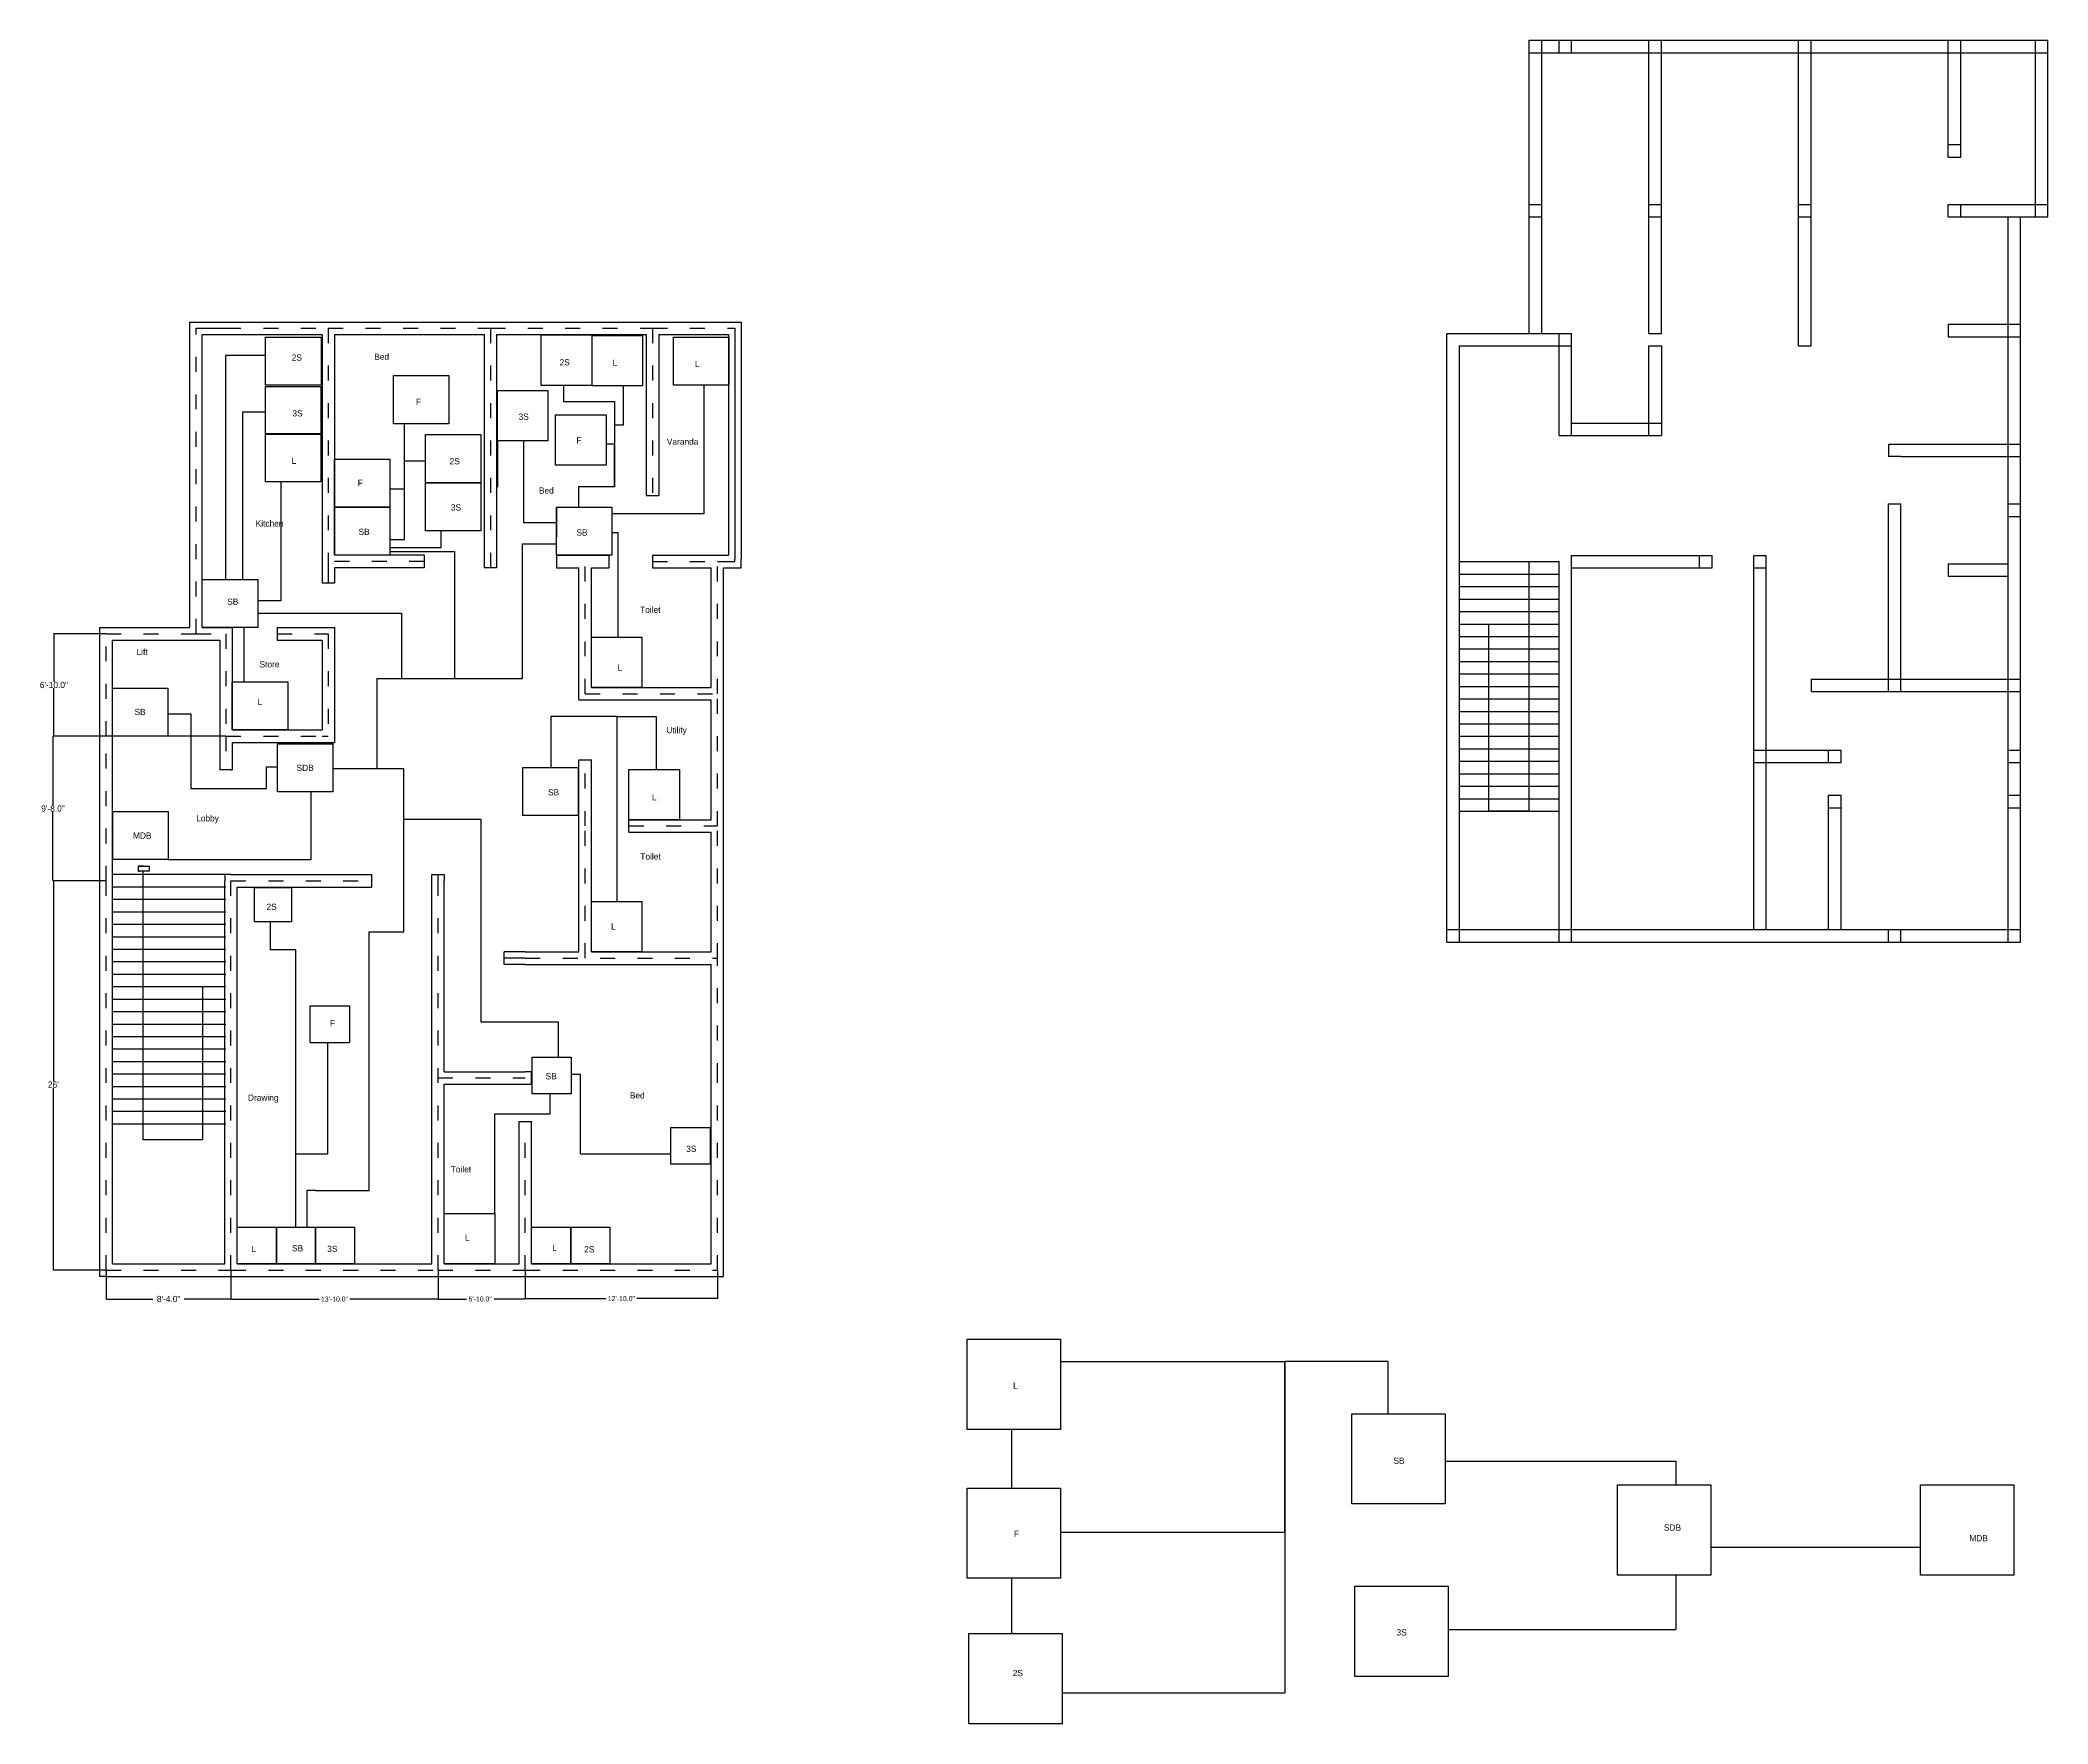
# Model space of a CAD drawing. Header units: inches. Extents: x -1659 to -49, y -539 to 810.
import ezdxf

# ---------------------------------------------------------------- set-up
doc = ezdxf.new("R2010")
doc.units = ezdxf.units.IN
doc.header["$MEASUREMENT"] = 0
doc.linetypes.add('ACAD_ISO03W100', pattern=[30, 12, -18])

msp = doc.modelspace()

# ---------------------------------------------------------------- linework, layer by layer
for p, q in [((-464.7, 810.3), (-48.9, 810.3)), ((-464.7, 575.3), (-464.7, 810.3)), ((-454.7, 575.3), (-454.7, 810.3)), ((-454.7, 575.3), (-454.7, 810.3)), ((-440.7, 800.3), (-440.7, 810.3)), ((-430.7, 800.3), (-430.7, 810.3)), ((-368.7, 575.3), (-368.7, 810.3)), ((-358.7, 575.3), (-358.7, 810.3)), ((-248.7, 565.3), (-248.7, 810.3)), ((-238.7, 565.3), (-238.7, 810.3)), ((-128.7, 716.6), (-128.7, 810.3)), ((-118.7, 716.6), (-118.7, 810.3)), ((-58.9, 668.6), (-58.9, 810.3)), ((-48.9, 668.6), (-48.9, 810.3)), ((-464.7, 800.3), (-48.9, 800.3)), ((-464.7, 800.3), (-358.7, 800.3)), ((-248.7, 800.3), (-48.9, 800.3)), ((-128.7, 726.6), (-118.7, 726.6)), ((-128.7, 716.6), (-118.7, 716.6)), ((-464.7, 678.6), (-454.7, 678.6)), ((-368.7, 678.6), (-358.7, 678.6)), ((-248.7, 678.6), (-238.7, 678.6)), ((-128.7, 668.6), (-128.7, 678.6)), ((-128.7, 678.6), (-48.9, 678.6)), ((-118.7, 668.6), (-118.7, 678.6)), ((-464.7, 668.6), (-454.7, 668.6)), ((-368.7, 668.6), (-358.7, 668.6)), ((-248.7, 668.6), (-238.7, 668.6)), ((-128.7, 668.6), (-48.9, 668.6)), ((-80.7, 572.6), (-80.7, 668.6)), ((-70.7, 572.6), (-70.7, 668.6)), ((-1538.6, 579.4), (-1538.6, 584.4)), ((-1538.6, 584.4), (-1533.6, 584.4)), ((-1533.6, 584.4), (-1509.6, 584.4)), ((-1533.6, 584.4), (-1509.6, 584.4)), ((-1509.6, 584.4), (-1427.6, 584.4)), ((-1427.6, 584.4), (-1297.6, 584.4)), ((-1297.6, 584.4), (-1167.6, 584.4)), ((-1297.6, 584.4), (-1167.6, 584.4)), ((-1167.6, 584.4), (-1101.6, 584.4)), ((-1101.6, 584.4), (-1096.5, 584.4)), ((-1096.5, 584.4), (-1096.5, 579.4)), ((-128.7, 582.6), (-70.7, 582.6)), ((-128.7, 582.6), (-128.7, 572.6)), ((-1538.6, 339.4), (-1538.6, 579.4)), ((-1533.6, 579.4), (-1509.6, 579.4)), ((-1528.6, 339.4), (-1528.6, 574.4)), ((-1528.6, 574.4), (-1509.6, 574.4)), ((-1509.6, 574.4), (-1432.6, 574.4)), ((-1432.6, 574.4), (-1432.6, 394.4)), ((-1422.6, 574.4), (-1302.6, 574.4)), ((-1422.6, 574.4), (-1422.6, 397.4)), ((-1302.6, 574.4), (-1302.6, 394.4)), ((-1292.6, 574.4), (-1172.6, 574.4)), ((-1292.6, 574.4), (-1292.6, 394.4)), ((-1172.6, 574.4), (-1172.6, 445.4)), ((-1162.6, 574.4), (-1106.6, 574.4)), ((-1162.6, 574.4), (-1162.6, 445.4)), ((-1162.6, 574.4), (-1162.6, 445.4)), ((-1106.6, 574.4), (-1106.6, 397.4)), ((-1101.6, 579.4), (-1101.6, 394.4)), ((-1096.6, 579.4), (-1096.6, 394.4)), ((-530.7, 87.3), (-530.7, 575.3)), ((-530.7, 575.3), (-430.7, 575.3)), ((-520.7, 87.3), (-520.7, 565.3)), ((-520.7, 565.3), (-430.7, 565.3)), ((-440.7, 493.3), (-440.7, 575.3)), ((-430.7, 493.3), (-430.7, 575.3)), ((-368.8, 493.3), (-368.8, 565.3)), ((-368.8, 565.3), (-358.7, 565.3)), ((-368.8, 565.3), (-358.7, 565.3)), ((-368.7, 575.3), (-358.7, 575.3)), ((-358.7, 565.3), (-358.7, 493.3)), ((-248.7, 565.3), (-238.7, 565.3)), ((-128.7, 572.6), (-70.7, 572.6)), ((-80.7, 397.3), (-80.7, 572.6)), ((-70.7, 397.3), (-70.7, 572.6)), ((-430.7, 503.3), (-358.7, 503.3)), ((-1291.9, 489.2), (-1291.9, 452.1)), ((-1198, 452.2), (-1198, 486.4)), ((-440.7, 493.3), (-430.7, 493.3)), ((-430.7, 493.3), (-368.8, 493.3)), ((-368.8, 493.3), (-368.8, 493.3)), ((-368.8, 493.3), (-358.7, 493.3)), ((-358.7, 493.6), (-358.7, 493.6)), ((-176.7, 486.6), (-70.7, 486.6)), ((-176.7, 486.6), (-176.7, 476.6)), ((-166.7, 476.6), (-176.7, 476.6)), ((-176.7, 476.6), (-176.7, 476.6)), ((-166.7, 476.6), (-70.7, 476.6)), ((-1244.6, 435.9), (-1244.6, 411.8)), ((-1172.6, 445.4), (-1162.6, 445.4)), ((-176.7, 288.2), (-176.7, 438.6)), ((-176.7, 438.6), (-166.7, 438.6)), ((-166.7, 288.2), (-166.7, 438.6)), ((-166.7, 288.2), (-166.7, 438.6)), ((-80.7, 438.6), (-70.7, 438.6)), ((-80.7, 438.6), (-70.7, 438.6)), ((-80.7, 428.6), (-70.7, 428.6)), ((-80.7, 428.6), (-70.7, 428.6)), ((-1432.6, 394.4), (-1432.6, 375.4)), ((-1427.6, 394.4), (-1427.6, 375.4)), ((-1350.6, 397.4), (-1422.6, 397.4)), ((-1422.6, 387.4), (-1422.6, 375.4)), ((-1350.6, 387.4), (-1422.6, 387.4)), ((-1378.1, 397.4), (-1386.1, 397.4)), ((-1350.6, 397.4), (-1350.6, 394.4)), ((-1350.6, 394.4), (-1350.6, 387.4)), ((-1302.6, 394.4), (-1302.6, 387.4)), ((-1292.6, 387.4), (-1302.6, 387.4)), ((-1297.6, 394.4), (-1297.6, 387.4)), ((-1292.6, 394.4), (-1292.6, 387.4)), ((-1244.6, 397.4), (-1244.6, 394.4)), ((-1244.6, 397.4), (-1202.6, 397.4)), ((-1244.6, 397.4), (-1244.6, 387.4)), ((-1244.6, 387.4), (-1226.6, 387.4)), ((-1226.6, 286.4), (-1226.6, 387.4)), ((-1216.6, 387.4), (-1202.6, 387.4)), ((-1216.6, 291.4), (-1216.6, 387.4)), ((-1202.6, 397.4), (-1202.6, 387.4)), ((-1167.6, 397.4), (-1167.6, 394.4)), ((-1167.6, 397.4), (-1115.6, 397.4)), ((-1167.6, 394.4), (-1167.6, 394.4)), ((-1167.6, 394.4), (-1167.6, 392.4)), ((-1167.6, 392.4), (-1167.6, 387.4)), ((-1167.6, 387.4), (-1120.6, 387.4)), ((-1120.6, 291.4), (-1120.6, 387.4)), ((-1115.6, 397.4), (-1106.6, 397.4)), ((-1115.6, 392.4), (-1101.6, 392.4)), ((-1110.6, 286.4), (-1110.6, 387.4)), ((-1110.6, 387.4), (-1101.6, 387.4)), ((-1101.6, 392.4), (-1101.6, 394.4)), ((-1101.6, 387.4), (-1096.6, 387.4)), ((-1096.6, 387.4), (-1096.6, 394.4)), ((-520.7, 387.3), (-520.7, 397.3)), ((-520.7, 392.3), (-440.7, 392.3)), ((-464.9, 392.3), (-464.9, 192.3)), ((-440.7, 87.3), (-440.7, 392.3)), ((-430.7, 87.3), (-430.7, 397.3)), ((-430.7, 397.3), (-318.1, 397.3)), ((-430.7, 387.3), (-318.1, 387.3)), ((-328.1, 387.3), (-328.1, 397.3)), ((-328.1, 387.3), (-328.1, 397.3)), ((-328.1, 387.3), (-328.1, 397.3)), ((-318.1, 387.3), (-318.1, 397.3)), ((-284.7, 97.3), (-284.7, 397.3)), ((-284.7, 397.3), (-274.7, 397.3)), ((-284.7, 387.3), (-274.7, 387.3)), ((-274.7, 97.3), (-274.7, 397.3)), ((-128.7, 390.6), (-80.7, 390.6)), ((-128.7, 390.6), (-128.7, 380.6)), ((-80.7, 87.3), (-80.7, 397.3)), ((-70.7, 87.3), (-70.7, 397.3)), ((-1432.6, 375.4), (-1422.6, 375.4)), ((-520.7, 382.3), (-440.7, 382.3)), ((-520.7, 372.3), (-440.7, 372.3)), ((-128.7, 380.6), (-80.7, 380.6)), ((-520.7, 362.3), (-440.7, 362.3)), ((-1610.6, 334.4), (-1610.6, 339.4)), ((-1610.6, 339.4), (-1605.6, 339.4)), ((-1605.6, 339.4), (-1538.6, 339.4)), ((-1528.6, 339.4), (-1504.6, 339.4)), ((-1504.6, 339.4), (-1504.6, 257.4)), ((-1468.6, 339.4), (-1468.6, 329.4)), ((-1468.6, 339.4), (-1422.6, 339.4)), ((-1422.6, 339.4), (-1422.6, 247.4)), ((-520.7, 352.3), (-440.7, 352.3)), ((-520.7, 342.3), (-440.7, 342.3)), ((-497, 192.3), (-497, 342.3)), ((-1605.6, 334.4), (-1647.8, 334.4)), ((-1647.6, 334.2), (-1647.6, 296)), ((-1610.6, 252.4), (-1610.6, 334.4)), ((-1600.6, 252.4), (-1600.6, 329.4)), ((-1600.6, 329.4), (-1533.6, 329.4)), ((-1533.6, 329.4), (-1514.6, 329.4)), ((-1514.6, 329.4), (-1514.6, 247.4)), ((-1468.6, 329.4), (-1432.6, 329.4)), ((-1432.6, 329.4), (-1432.6, 257.4)), ((-1216.6, 331.8), (-1176.1, 331.8)), ((-520.7, 332.3), (-440.7, 332.3)), ((-520.7, 322.3), (-440.7, 322.3)), ((-520.7, 312.3), (-440.7, 312.3)), ((-1647.6, 252.6), (-1647.6, 290.8)), ((-1216.6, 291.4), (-1120.6, 291.4)), ((-520.7, 302.3), (-440.7, 302.3)), ((-520.7, 292.3), (-440.7, 292.3)), ((-238.4, 298.2), (-70.7, 298.2)), ((-238.4, 288.2), (-238.4, 298.2)), ((-1226.6, 281.4), (-1226.6, 286.4)), ((-1226.6, 281.4), (-1120.6, 281.4)), ((-1120.6, 185.4), (-1120.6, 281.4)), ((-1110.6, 180.4), (-1110.6, 286.4)), ((-520.7, 282.3), (-440.7, 282.3)), ((-238.4, 288.2), (-70.7, 288.2)), ((-520.7, 272.3), (-440.7, 272.3)), ((-520.7, 262.3), (-440.7, 262.3)), ((-1605.6, 252.4), (-1648.5, 252.4)), ((-1648.3, 252.2), (-1648.3, 197)), ((-1605.7, 252.4), (-1647.8, 252.4)), ((-1610.6, 136.4), (-1610.6, 252.4)), ((-1509.6, 252.4), (-1605.6, 252.4)), ((-1600.6, 136.4), (-1600.6, 252.4)), ((-1514.6, 247.4), (-1514.6, 225.4)), ((-1504.6, 257.4), (-1432.6, 257.4)), ((-1504.6, 247.4), (-1432.6, 247.4)), ((-1504.6, 247.4), (-1504.6, 225.4)), ((-1432.6, 252.4), (-1427.6, 252.4)), ((-1432.6, 247.4), (-1422.6, 247.4)), ((-520.7, 252.3), (-440.7, 252.3)), ((-520.7, 242.3), (-440.7, 242.3)), ((-1505.6, 225.4), (-1514.6, 225.4)), ((-1505.6, 225.4), (-1504.6, 225.4)), ((-1226.6, 233.4), (-1216.6, 233.4)), ((-1226.6, 180.4), (-1226.6, 233.4)), ((-1216.6, 180.4), (-1216.6, 233.4)), ((-520.7, 241.3), (-520.7, 241.3)), ((-520.7, 232.3), (-440.7, 232.3)), ((-440.7, 231.3), (-440.7, 241.3)), ((-284.7, 241.3), (-214.7, 241.3)), ((-284.7, 231.3), (-214.7, 231.3)), ((-224.7, 231.3), (-224.7, 241.3)), ((-214.7, 231.3), (-214.7, 241.3)), ((-80.7, 241.3), (-70.7, 241.3)), ((-80.7, 231.3), (-70.7, 231.3)), ((-520.7, 222.3), (-440.7, 222.3)), ((-520.7, 212.3), (-440.7, 212.3)), ((-520.7, 202.3), (-440.7, 202.3)), ((-224.7, 97.3), (-224.7, 205)), ((-224.7, 205), (-214.7, 205)), ((-224.7, 195), (-214.7, 195)), ((-214.7, 97.3), (-214.7, 205)), ((-80.7, 205), (-70.7, 205)), ((-80.7, 195), (-70.7, 195)), ((-1648.3, 136.6), (-1648.3, 191.8)), ((-1226.6, 79.4), (-1226.6, 180.4)), ((-1216.6, 79.4), (-1216.6, 180.4)), ((-1186.6, 185.4), (-1120.6, 185.4)), ((-1186.6, 180.4), (-1186.6, 185.4)), ((-1186.6, 175.4), (-1186.6, 180.4)), ((-1110.6, 74.4), (-1110.6, 180.4)), ((-520.7, 192.3), (-440.7, 192.3)), ((-464.9, 192.3), (-497, 192.3)), ((-1186.6, 175.4), (-1120.6, 175.4)), ((-1120.6, 79.4), (-1120.6, 175.4)), ((-1575.9, 148.2), (-1580.1, 148.2)), ((-1580.1, 148.2), (-1571.2, 148.2)), ((-1580.1, 148.2), (-1580.1, 144.2)), ((-1571.2, 148.2), (-1571.2, 144.2)), ((-1605.6, 136.4), (-1648.5, 136.4)), ((-1610.6, 136.4), (-1648.2, 136.4)), ((-1648, 136.2), (-1648, -24.3)), ((-1610.6, -175.6), (-1610.6, 136.4)), ((-1510.6, 141.4), (-1600.6, 141.4)), ((-1600.6, -170.6), (-1600.6, 136.4)), ((-1510.6, 131.4), (-1600.6, 131.4)), ((-1509.6, 141.4), (-1599.6, 141.4)), ((-1509.6, 131.4), (-1599.6, 131.4)), ((-1580.1, 144.2), (-1579.1, 144.2)), ((-1571.2, 144.2), (-1579.1, 144.2)), ((-1575.9, -71.1), (-1575.9, 144.2)), ((-1505.6, 141.4), (-1510.6, 141.4)), ((-1510.6, 141.4), (-1510.6, 136.4)), ((-1510.6, -170.6), (-1510.6, 136.4)), ((-1505.6, 141.4), (-1392.6, 141.4)), ((-1500.6, 131.4), (-1392.6, 131.4)), ((-1500.6, -170.6), (-1500.6, 131.4)), ((-1500.6, 131.4), (-1500.6, 131.4)), ((-1500.6, 131.4), (-1500.6, 131.4)), ((-1500.6, 131.4), (-1500.6, 131.4)), ((-1500.6, 131.4), (-1500.6, 131.4)), ((-1500.6, 131.4), (-1500.6, 131.4)), ((-1500.6, 131.4), (-1500.6, 131.4)), ((-1500.6, 131.4), (-1500.6, 131.4)), ((-1500.6, 131.4), (-1500.6, 131.4)), ((-1392.6, 136.4), (-1392.6, 141.4)), ((-1392.6, 131.4), (-1392.6, 136.4)), ((-1344.6, 141.4), (-1339.6, 141.4)), ((-1344.6, 136.4), (-1344.6, 141.4)), ((-1344.6, -170.6), (-1344.6, 136.4)), ((-1339.6, 141.4), (-1334.6, 141.4)), ((-1339.6, 136.4), (-1339.6, 141.4)), ((-1334.6, 141.4), (-1334.6, 136.4)), ((-1334.6, -16.6), (-1334.6, 136.4)), ((-1510.6, 121.4), (-1600.6, 121.4)), ((-1509.6, 121.4), (-1599.6, 121.4)), ((-1510.6, 111.4), (-1600.6, 111.4)), ((-1510.6, 101.4), (-1600.6, 101.4)), ((-1509.6, 111.4), (-1599.6, 111.4)), ((-1509.6, 101.4), (-1599.6, 101.4)), ((-530.7, 97.3), (-70.7, 97.3)), ((-176.7, 87.3), (-176.7, 97.3)), ((-166.7, 87.3), (-166.7, 97.3)), ((-166.7, 87.3), (-166.7, 97.3)), ((-1510.6, 91.4), (-1600.6, 91.4)), ((-1510.6, 81.4), (-1600.6, 81.4)), ((-1509.6, 91.4), (-1599.6, 91.4)), ((-1509.6, 81.4), (-1599.6, 81.4)), ((-530.7, 87.3), (-70.7, 87.3)), ((-1510.6, 71.4), (-1600.6, 71.4)), ((-1509.6, 71.4), (-1599.6, 71.4)), ((-1286.6, 69.4), (-1286.6, 79.4)), ((-1269.6, 79.4), (-1286.6, 79.4)), ((-1269.6, 74.4), (-1286.6, 74.4)), ((-1269.6, 69.4), (-1286.6, 69.4)), ((-1269.6, 79.4), (-1226.6, 79.4)), ((-1269.6, 69.4), (-1120.6, 69.4)), ((-1216.6, 79.4), (-1120.6, 79.4)), ((-1120.6, -21.6), (-1120.6, 69.4)), ((-1110.6, -21.6), (-1110.6, 74.4)), ((-1510.6, 61.4), (-1600.6, 61.4)), ((-1510.6, 51.4), (-1600.6, 51.4)), ((-1509.6, 61.4), (-1599.6, 61.4)), ((-1509.6, 51.4), (-1599.6, 51.4)), ((-1528.3, 51.4), (-1528.3, -71.1)), ((-1510.6, 41.4), (-1600.6, 41.4)), ((-1509.6, 41.4), (-1599.6, 41.4)), ((-1442, 36.3), (-1410.6, 36.3)), ((-1442, 6.9), (-1442, 36.3)), ((-1410.6, 36.3), (-1410.6, 6.9)), ((-1510.6, 31.4), (-1600.6, 31.4)), ((-1510.6, 21.4), (-1600.6, 21.4)), ((-1509.6, 31.4), (-1599.6, 31.4)), ((-1509.6, 21.4), (-1599.6, 21.4)), ((-1510.6, 11.4), (-1600.6, 11.4)), ((-1510.6, 1.4), (-1600.6, 1.4)), ((-1509.6, 11.4), (-1599.6, 11.4)), ((-1509.6, 1.4), (-1599.6, 1.4)), ((-1442, 6.9), (-1442, 6.9)), ((-1442, 6.9), (-1410.6, 6.9)), ((-1510.6, -8.6), (-1600.6, -8.6)), ((-1509.6, -8.6), (-1599.6, -8.6)), ((-1264.1, -5), (-1232.8, -5)), ((-1264.1, -34.4), (-1264.1, -5)), ((-1232.8, -5), (-1232.8, -34.4)), ((-1648, -175.4), (-1648, -29.5)), ((-1510.6, -18.6), (-1600.6, -18.6)), ((-1510.6, -28.6), (-1600.6, -28.6)), ((-1509.6, -18.6), (-1599.6, -18.6)), ((-1509.6, -28.6), (-1599.6, -28.6)), ((-1334.6, -16.6), (-1269.6, -16.6)), ((-1334.6, -26.6), (-1274.6, -26.6)), ((-1334.6, -170.6), (-1334.6, -26.6)), ((-1274.6, -26.6), (-1264.6, -26.6)), ((-1264.6, -16.6), (-1269.6, -16.6)), ((-1264.6, -21.6), (-1264.6, -16.6)), ((-1264.6, -26.6), (-1264.6, -21.6)), ((-1120.6, -170.6), (-1120.6, -21.6)), ((-1110.6, -175.6), (-1110.6, -21.6)), ((-1510.6, -38.6), (-1600.6, -38.6)), ((-1509.6, -38.6), (-1599.6, -38.6)), ((-1232.8, -34.4), (-1264.1, -34.4)), ((-1510.6, -48.6), (-1600.6, -48.6)), ((-1510.6, -58.6), (-1600.6, -58.6)), ((-1509.6, -48.6), (-1599.6, -48.6)), ((-1509.6, -58.6), (-1599.6, -58.6)), ((-1274.6, -56.6), (-1269.6, -56.6)), ((-1274.6, -170.6), (-1274.6, -56.6)), ((-1269.6, -56.6), (-1264.6, -56.6)), ((-1264.6, -170.6), (-1264.6, -56.6)), ((-1152.8, -61.2), (-1121.5, -61.2)), ((-1152.8, -90.7), (-1152.8, -61.2)), ((-1121.5, -61.2), (-1121.5, -90.7)), ((-1528.3, -71.1), (-1575.9, -71.1)), ((-1121.5, -90.7), (-1152.8, -90.7)), ((-1500.6, -141.1), (-1469.2, -141.1)), ((-1500.6, -170.6), (-1500.6, -141.1)), ((-1500.6, -141.1), (-1469.2, -141.1)), ((-1500.6, -170.6), (-1500.6, -141.1)), ((-1500.6, -141.1), (-1469.2, -141.1)), ((-1500.6, -170.6), (-1500.6, -141.1)), ((-1500.6, -141.1), (-1469.2, -141.1)), ((-1500.6, -170.6), (-1500.6, -141.1)), ((-1500.6, -141.1), (-1469.2, -141.1)), ((-1500.6, -170.6), (-1500.6, -141.1)), ((-1500.6, -141.1), (-1469.2, -141.1)), ((-1500.6, -170.6), (-1500.6, -141.1)), ((-1500.6, -141.1), (-1469.2, -141.1)), ((-1500.6, -170.6), (-1500.6, -141.1)), ((-1500.6, -141.1), (-1469.2, -141.1)), ((-1500.6, -170.6), (-1500.6, -141.1)), ((-1484.9, -141.1), (-1453.6, -141.1)), ((-1469.2, -141.1), (-1437.9, -141.1)), ((-1469.2, -170.6), (-1469.2, -141.1)), ((-1469.2, -141.1), (-1469.2, -170.6)), ((-1469.2, -141.1), (-1469.2, -170.6)), ((-1469.2, -141.1), (-1469.2, -170.6)), ((-1469.2, -141.1), (-1469.2, -170.6)), ((-1469.2, -141.1), (-1469.2, -170.6)), ((-1469.2, -141.1), (-1469.2, -170.6)), ((-1469.2, -141.1), (-1469.2, -170.6)), ((-1469.2, -141.1), (-1469.2, -170.6)), ((-1437.9, -141.1), (-1437.9, -170.6)), ((-1437.9, -141.1), (-1437.9, -141.1)), ((-1437.9, -141.1), (-1406.6, -141.1)), ((-1437.9, -170.6), (-1437.9, -141.1)), ((-1406.6, -141.1), (-1406.6, -170.6)), ((-1264.6, -141.1), (-1233.2, -141.1)), ((-1264.6, -170.6), (-1264.6, -141.1)), ((-1233.2, -141.1), (-1201.9, -141.1)), ((-1233.2, -170.6), (-1233.2, -141.1)), ((-1233.2, -141.1), (-1233.2, -170.6)), ((-1201.9, -141.1), (-1201.9, -170.6)), ((-1605.6, -175.6), (-1648.2, -175.6)), ((-1610.6, -180.6), (-1610.6, -175.6)), ((-1605.6, -175.7), (-1605.6, -199)), ((-1600.6, -170.6), (-1510.6, -170.6)), ((-1505.6, -175.7), (-1505.6, -199)), ((-1505.6, -175.7), (-1505.6, -199)), ((-1500.6, -170.6), (-1344.6, -170.6)), ((-1469.2, -170.6), (-1500.6, -170.6)), ((-1469.2, -170.6), (-1500.6, -170.6)), ((-1469.2, -170.6), (-1500.6, -170.6)), ((-1469.2, -170.6), (-1500.6, -170.6)), ((-1469.2, -170.6), (-1500.6, -170.6)), ((-1469.2, -170.6), (-1500.6, -170.6)), ((-1469.2, -170.6), (-1500.6, -170.6)), ((-1469.2, -170.6), (-1500.6, -170.6)), ((-1437.9, -170.6), (-1469.2, -170.6)), ((-1406.6, -170.6), (-1437.9, -170.6)), ((-1339.6, -175.7), (-1339.6, -199)), ((-1339.6, -175.7), (-1339.6, -199)), ((-1334.6, -170.6), (-1274.6, -170.6)), ((-1334.6, -170.6), (-1274.6, -170.6)), ((-1269.6, -175.7), (-1269.6, -198.7)), ((-1269.6, -175.7), (-1269.6, -199)), ((-1264.6, -170.6), (-1120.6, -170.6)), ((-1233.2, -170.6), (-1264.6, -170.6)), ((-1201.9, -170.6), (-1233.2, -170.6)), ((-1201.9, -170.6), (-1168.7, -170.6)), ((-1115.6, -175.7), (-1115.6, -198.7)), ((-1110.6, -180.6), (-1110.6, -175.6)), ((-1605.6, -180.6), (-1610.6, -180.6)), ((-1605.6, -180.6), (-1505.6, -180.6)), ((-1505.6, -180.6), (-1339.6, -180.6)), ((-1339.6, -180.6), (-1269.6, -180.6)), ((-1269.6, -180.6), (-1115.6, -180.6)), ((-1115.6, -180.6), (-1110.6, -180.6)), ((-1605.4, -198.8), (-1568.2, -198.8)), ((-1505.8, -198.8), (-1543, -198.8)), ((-1505.4, -198.8), (-1435, -198.8)), ((-1339.8, -198.8), (-1410.2, -198.8)), ((-1339.4, -198.8), (-1316.8, -198.8)), ((-1269.8, -198.8), (-1294.7, -198.8)), ((-1269.4, -198.5), (-1205, -198.5)), ((-1115.8, -198.5), (-1180.2, -198.5)), ((-660.6, -385.8), (-660.6, -248.8)), ((-660.6, -248.8), (-660.6, -514.6)), ((-879.8, -303.4), (-879.8, -350.3)), ((-347.1, -328.8), (-347.1, -347.8)), ((-879.8, -422.6), (-879.8, -467)), ((-347.1, -420.1), (-347.1, -463.7)), ((-673, -514.6), (-660.6, -514.6))]:
    msp.add_line(p, q)
at = {"linetype": 'ACAD_ISO03W100'}
for p, q in [((-1533.6, 334.4), (-1533.6, 579.4)), ((-1509.6, 579.4), (-1427.6, 579.4)), ((-1427.6, 579.4), (-1297.6, 579.4)), ((-1427.6, 579.4), (-1427.6, 394.4)), ((-1297.6, 579.4), (-1167.6, 579.4)), ((-1297.6, 579.4), (-1297.6, 394.4)), ((-1167.6, 579.4), (-1101.6, 579.4)), ((-1167.6, 579.4), (-1167.6, 445.4)), ((-1350.6, 392.4), (-1427.6, 392.4)), ((-1221.6, 286.4), (-1221.6, 392.4)), ((-1167.6, 392.4), (-1115.6, 392.4)), ((-1115.6, 286.4), (-1115.6, 392.4)), ((-1605.6, 252.4), (-1605.6, 334.4)), ((-1605.6, 334.4), (-1533.6, 334.4)), ((-1533.6, 334.4), (-1509.6, 334.4)), ((-1509.6, 334.4), (-1509.6, 252.4)), ((-1468.6, 334.4), (-1427.6, 334.4)), ((-1427.6, 334.4), (-1427.6, 252.4)), ((-1221.6, 286.4), (-1115.6, 286.4)), ((-1115.6, 180.4), (-1115.6, 286.4)), ((-1605.6, 136.4), (-1605.6, 252.4)), ((-1509.6, 252.4), (-1432.6, 252.4)), ((-1509.6, 252.4), (-1509.6, 225.4)), ((-1221.6, 180.4), (-1221.6, 233.4)), ((-1221.6, 74.4), (-1221.6, 180.4)), ((-1186.6, 180.4), (-1115.6, 180.4)), ((-1115.6, 74.4), (-1115.6, 180.4)), ((-1605.6, -175.6), (-1605.6, 136.4)), ((-1505.6, 136.4), (-1392.6, 136.4)), ((-1505.6, -175.6), (-1505.6, 136.4)), ((-1339.6, -175.6), (-1339.6, 136.4)), ((-1269.6, 74.4), (-1115.6, 74.4)), ((-1115.6, -21.6), (-1115.6, 74.4)), ((-1339.6, -21.6), (-1269.6, -21.6)), ((-1115.6, -175.6), (-1115.6, -21.6)), ((-1269.6, -175.6), (-1269.6, -56.6)), ((-1605.6, -175.6), (-1505.6, -175.6)), ((-1505.6, -175.6), (-1339.6, -175.6)), ((-1339.6, -175.6), (-1269.6, -175.6)), ((-1269.6, -175.6), (-1115.6, -175.6))]:
    msp.add_line(p, q, dxfattribs=at)
at = {"color": 1}
for p, q in [((-1477.9, 557.5), (-1510.1, 557.5)), ((-1510.1, 557.5), (-1510.1, 377.9)), ((-1238.9, 533.6), (-1238.9, 520.6)), ((-1191.1, 533.2), (-1191.1, 501.7)), ((-1126.5, 533.8), (-1126.5, 430.5)), ((-1238.9, 520.6), (-1198, 520.6)), ((-1198, 520.6), (-1198, 452.2)), ((-1198, 520.6), (-1198, 452.2)), ((-1366.4, 410.1), (-1366.4, 502.9)), ((-1191.1, 501.7), (-1198, 501.7)), ((-1198, 486.4), (-1204.9, 486.4)), ((-1349.6, 472.8), (-1366.4, 472.8)), ((-1465.5, 456.4), (-1465.5, 361)), ((-1198, 452.2), (-1227, 452.2)), ((-1227, 452.2), (-1227, 435.9)), ((-1378.1, 450.6), (-1366.4, 450.6)), ((-1126.5, 430.5), (-1200.1, 430.5)), ((-1378.1, 410.1), (-1366.4, 410.1)), ((-1195.1, 415.4), (-1200.1, 415.4)), ((-1195.1, 376.1), (-1195.1, 415.4)), ((-1195.1, 331.8), (-1195.1, 376.1)), ((-1465.5, 361), (-1484.1, 361)), ((-1495.2, 339.4), (-1495.2, 295.9)), ((-1196.3, 268.3), (-1249.1, 268.3)), ((-1249.1, 268.3), (-1249.1, 227.3)), ((-1196.3, 268.3), (-1196.3, 119.8)), ((-1196.3, 268.3), (-1164.8, 268.3)), ((-1164.8, 268.3), (-1164.8, 225.8)), ((-1474, 81.2), (-1474, 103.6)), ((-1453.6, 81.2), (-1474, 81.2)), ((-1453.6, -19.9), (-1453.6, 81.2)), ((-1427.9, -82.4), (-1427.9, 6.9)), ((-1453.6, -141.1), (-1453.6, -19.9)), ((-1249.8, -50.4), (-1249.8, -34.4)), ((-1294.1, -130.2), (-1294.1, -50.4)), ((-1294.1, -50.4), (-1249.8, -50.4)), ((-1453.6, -141.1), (-1453.6, -82.4)), ((-1453.6, -82.4), (-1427.9, -82.4)), ((-840.4, -248.8), (-660.6, -248.8)), ((-578, -248.8), (-660.6, -248.8)), ((-578, -248.8), (-578, -290.7)), ((-840.4, -385.8), (-660.6, -385.8)), ((-839.1, -514.6), (-673, -514.6))]:
    msp.add_line(p, q, dxfattribs=at)
at = {"color": 3}
for p, q in [((-1478, 512), (-1496.3, 512)), ((-1496.3, 512), (-1496.3, 377.9)), ((-1271, 489.2), (-1271, 446.1)), ((-1271, 446.1), (-1271, 423.7)), ((-1271, 423.7), (-1244.6, 423.7)), ((-1378.1, 403.6), (-1337.1, 403.6)), ((-1337.1, 403.6), (-1337.1, 417.1)), ((-1271.9, 298.6), (-1271.9, 406.6)), ((-1271.9, 406.6), (-1244.6, 406.6)), ((-1378.1, 400.3), (-1326.5, 400.3)), ((-1326.5, 400.3), (-1326.5, 319.4)), ((-1484.1, 350.9), (-1368.9, 350.9)), ((-1368.9, 350.9), (-1368.9, 298.6)), ((-1326.5, 319.4), (-1326.5, 298.6)), ((-1388.6, 298.6), (-1388.6, 226.2)), ((-1388.6, 298.6), (-1271.9, 298.6)), ((-1556.1, 270.4), (-1537.9, 270.4)), ((-1537.9, 270.4), (-1537.9, 210.5)), ((-1477.2, 210.5), (-1477.2, 227.8)), ((-1477.2, 227.8), (-1468.4, 227.8)), ((-1367, 226.2), (-1423.9, 226.2)), ((-1367, 185.9), (-1367, 226.2)), ((-1537.9, 210.5), (-1477.2, 210.5)), ((-1367, 95.6), (-1367, 185.9)), ((-1367, 185.9), (-1305.2, 185.9)), ((-1305.2, 185.9), (-1305.2, 23.4)), ((-1394.9, -111.8), (-1394.9, 95.6)), ((-1394.9, 95.6), (-1367, 95.6)), ((-1305.2, 23.4), (-1243.3, 23.4)), ((-1243.3, 23.4), (-1243.3, -5)), ((-1225.3, -18.7), (-1232.8, -18.7)), ((-1225.3, -82.4), (-1225.3, -18.7)), ((-1225.3, -82.4), (-1152.8, -82.4)), ((-1437.9, -111.8), (-1444.7, -111.8)), ((-1444.7, -111.8), (-1444.7, -141.1)), ((-1437.9, -111.8), (-1394.9, -111.8)), ((-532.1, -328.8), (-347.1, -328.8)), ((-319, -397.7), (-150.9, -397.7)), ((-529.6, -463.7), (-347.1, -463.7))]:
    msp.add_line(p, q, dxfattribs=at)
at = {"color": 2}
for p, q in [((-1441.2, 153.6), (-1441.2, 207.7)), ((-1555.9, 153.6), (-1441.2, 153.6))]:
    msp.add_line(p, q, dxfattribs=at)
for points in [[(-1477.9, 572.2), (-1433.4, 572.2), (-1433.4, 533.7), (-1477.9, 533.7)], [(-1256.8, 574.1), (-1216.3, 574.1), (-1216.3, 533.6), (-1256.8, 533.6)], [(-1216, 573.6), (-1175.6, 573.6), (-1175.6, 533.2), (-1216, 533.2)], [(-1150.7, 572.3), (-1106.3, 572.3), (-1106.3, 533.8), (-1150.7, 533.8)], [(-1478, 532.7), (-1433.6, 532.7), (-1433.6, 494.2), (-1478, 494.2)], [(-1375.3, 541.4), (-1330.9, 541.4), (-1330.9, 502.9), (-1375.3, 502.9)], [(-1291.9, 529.6), (-1251.5, 529.6), (-1251.5, 489.2), (-1291.9, 489.2)], [(-1245.4, 510.1), (-1204.9, 510.1), (-1204.9, 469.7), (-1245.4, 469.7)], [(-1477.9, 494.9), (-1433.5, 494.9), (-1433.5, 456.4), (-1477.9, 456.4)], [(-1349.6, 494.1), (-1305.2, 494.1), (-1305.2, 455.6), (-1349.6, 455.6)], [(-1422.6, 474.4), (-1378.1, 474.4), (-1378.1, 435.9), (-1422.6, 435.9)], [(-1349.6, 455.6), (-1305.2, 455.6), (-1305.2, 417.1), (-1349.6, 417.1)], [(-1422.6, 435.9), (-1378.1, 435.9), (-1378.1, 397.4), (-1422.6, 397.4)], [(-1244.6, 435.9), (-1200.1, 435.9), (-1200.1, 397.4), (-1244.6, 397.4)], [(-1528.6, 377.9), (-1484.1, 377.9), (-1484.1, 339.4), (-1528.6, 339.4)], [(-1216.6, 331.8), (-1176.1, 331.8), (-1176.1, 291.4), (-1216.6, 291.4)], [(-1600.6, 290.9), (-1556.1, 290.9), (-1556.1, 252.4), (-1600.6, 252.4)], [(-1504.6, 295.9), (-1460.1, 295.9), (-1460.1, 257.4), (-1504.6, 257.4)], [(-1468.4, 246.2), (-1423.9, 246.2), (-1423.9, 207.7), (-1468.4, 207.7)], [(-1271.5, 227.3), (-1227.1, 227.3), (-1227.1, 188.8), (-1271.5, 188.8)], [(-1186.6, 225.8), (-1146.1, 225.8), (-1146.1, 185.4), (-1186.6, 185.4)], [(-1600.3, 192.1), (-1555.9, 192.1), (-1555.9, 153.6), (-1600.3, 153.6)], [(-1486.8, 131.2), (-1457.1, 131.2), (-1457.1, 103.6), (-1486.8, 103.6)], [(-1216.6, 119.8), (-1176.1, 119.8), (-1176.1, 79.4), (-1216.6, 79.4)], [(-1500.6, -141.1), (-1469.2, -141.1), (-1469.2, -170.6), (-1500.6, -170.6)], [(-1334.6, -130.2), (-1294.1, -130.2), (-1294.1, -170.6), (-1334.6, -170.6)], [(-915.3, -231.1), (-840.4, -231.1), (-840.4, -303.4), (-915.3, -303.4)], [(-607, -290.7), (-532.1, -290.7), (-532.1, -363), (-607, -363)], [(-915.3, -350.3), (-840.4, -350.3), (-840.4, -422.6), (-915.3, -422.6)], [(-393.9, -347.8), (-319, -347.8), (-319, -420.1), (-393.9, -420.1)], [(-150.9, -347.8), (-76.1, -347.8), (-76.1, -420.1), (-150.9, -420.1)], [(-604.4, -429), (-529.6, -429), (-529.6, -501.3), (-604.4, -501.3)], [(-914, -467), (-839.1, -467), (-839.1, -539.3), (-914, -539.3)]]:
    msp.add_lwpolyline(points, close=True)
for points in [[(-1647.6, 334.2), (-1647.6, 334.2), (-1647.6, 334.4)], [(-1648.4, 252.2), (-1648.3, 252.2), (-1648.3, 252.4)], [(-1647.6, 252.6), (-1647.6, 252.6), (-1647.6, 252.4)], [(-1648.4, 136.6), (-1648.3, 136.6), (-1648.3, 136.4)], [(-1648, 136.2), (-1648, 136.2), (-1648, 136.4)], [(-1648, -175.4), (-1648, -175.4), (-1648, -175.6)], [(-1605.4, -198.8), (-1605.4, -198.8), (-1605.6, -198.8)], [(-1505.8, -198.8), (-1505.8, -198.8), (-1505.6, -198.8)], [(-1505.4, -198.8), (-1505.4, -198.8), (-1505.6, -198.8)], [(-1339.8, -198.8), (-1339.8, -198.8), (-1339.6, -198.8)], [(-1339.4, -198.8), (-1339.4, -198.8), (-1339.6, -198.8)], [(-1269.8, -198.8), (-1269.8, -198.8), (-1269.6, -198.8)], [(-1269.4, -198.5), (-1269.4, -198.6), (-1269.6, -198.5)], [(-1115.8, -198.5), (-1115.8, -198.6), (-1115.6, -198.5)]]:
    msp.add_solid(points)

# ---------------------------------------------------------------- texts
for s, p in [('L', (-1195.6, 305)), ('SDB', (-1453, 224.5)), ('SB', (-1251.4, 204.9)), ('L', (-1168, 200.9)), ('MDB', (-1584.1, 170.2)), ('2S', (-1477.1, 113.1)), ('L', (-1200.8, 97.3)), ('F', (-1426.3, 19.8)), ('SB', (-1253.3, -22.7)), ('3S', (-1140.6, -80.9)), ('L', (-1489.3, -161.2)), ('SB', (-1456.7, -160.5)), ('3S', (-1428.4, -161.1)), ('L', (-1318, -151.9)), ('L', (-1248, -160.2)), ('2S', (-1222.4, -161.4)), ('L', (-878.5, -270.6)), ('SB', (-573.6, -330.9)), ('F', (-877.8, -389.5)), ('SDB', (-356.7, -384.5)), ('MDB', (-111.8, -393)), ('3S', (-571.1, -468.5)), ('2S', (-878.8, -501.1))]:
    msp.add_text(s, height=5).set_placement(p)
for s, insert, char_height, attachment_point in [('2S', (-1456.9, 558.4), 5, 1), ('2S', (-1242.1, 554.6), 5, 1), ('L', (-1199.6, 554.3), 5, 1), ('L', (-1133.6, 553.2), 5, 1), ('F', (-1357.3, 522.9), 5, 1), ('3S', (-1456.3, 513.7), 5, 1), ('3S', (-1275, 511), 5, 1), ('F', (-1228.6, 492.2), 5, 1), ('L', (-1456.9, 475.7), 5, 1), ('2S', (-1330.3, 475.3), 5, 1), ('F', (-1403.9, 457.9), 5, 1), ('3S', (-1329.3, 438.3), 5, 1), ('SB', (-1403.3, 418.7), 5, 1), ('SB', (-1228.6, 418.2), 5, 1), ('SB', (-1508.6, 362.7), 5, 1), ('\\A1;6\'-10.0"', (-1647.6, 293.4), 5, 5), ('SB', (-1582.9, 274.3), 5, 1), ('L', (-1484.2, 282.3), 5, 1), ('\\A1;9\'-8.0"', (-1648.3, 194.4), 5, 5), ("\\A1;26'", (-1648, -26.9), 5, 5), ('\\A1;8\'-4.0"', (-1555.6, -198.8), 5, 5), ('\\A1;13\'-10.0"', (-1422.6, -198.8), 4, 5), ('\\A1;5\'-10.0"', (-1305.8, -198.8), 4, 5), ('\\A1;12\'-10.0"', (-1192.6, -198.5), 4, 5)]:
    msp.add_mtext(s, dxfattribs=dict(insert=insert, char_height=char_height, attachment_point=attachment_point))
at = {"char_height": 5, "width": 59.844, "attachment_point": 1}
for s, insert in [('Bed', (-1390.7, 559.1)), ('Varanda', (-1156.1, 491)), ('Bed', (-1258.7, 451.8)), ('Kitchen', (-1485.8, 425.4)), ('Toilet', (-1177.6, 356.2)), ('Lift', (-1581.3, 322.4)), ('Store', (-1482.7, 312.5)), ('Utility', (-1156.5, 259.8)), ('Lobby', (-1533.5, 189.1)), ('Toilet', (-1177.4, 158.5)), ('Drawing', (-1492, -34.9)), ('Bed', (-1185.8, -33)), ('Toilet', (-1329.4, -92.3))]:
    msp.add_mtext(s, dxfattribs=dict(at, insert=insert))

doc.saveas('drawing.dxf')
